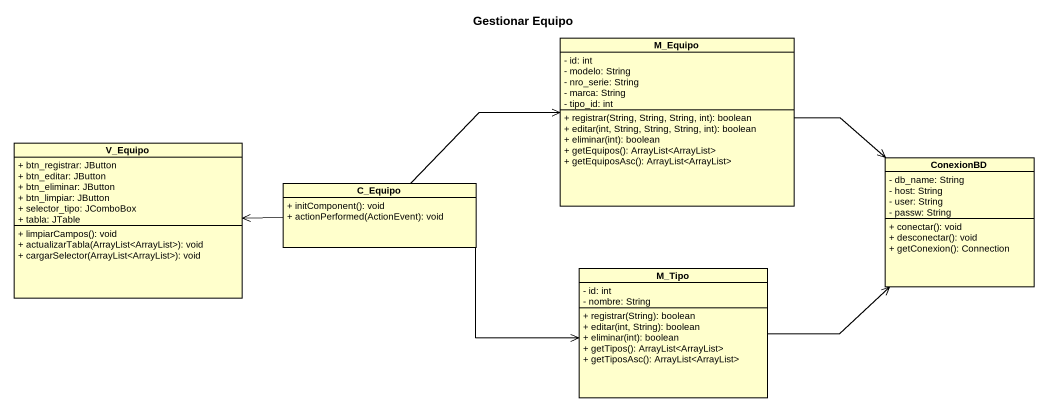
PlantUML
@startuml
title Gestionar Equipo
hide circle
hide empty members
skinparam classAttributeIconSize 0
class M_Equipo {
  - id: int
  - modelo: String
  - nro_serie: String
  - marca: String
  - tipo_id: int
  + registrar(String, String, String, int): boolean
  + editar(int, String, String, String, int): boolean
  + eliminar(int): boolean
  + getEquipos(): ArrayList<ArrayList>
  + getEquiposAsc(): ArrayList<ArrayList>
}
class V_Equipo {
  + btn_registrar: JButton
  + btn_editar: JButton
  + btn_eliminar: JButton
  + btn_limpiar: JButton
  + selector_tipo: JComboBox
  + tabla: JTable
  + limpiarCampos(): void
  + actualizarTabla(ArrayList<ArrayList>): void
  + cargarSelector(ArrayList<ArrayList>): void
}
class ConexionBD {
  - db_name: String
  - host: String
  - user: String
  - passw: String
  + conectar(): void
  + desconectar(): void
  + getConexion(): Connection
}
class C_Equipo {
  + initComponent(): void
  + actionPerformed(ActionEvent): void
}
class M_Tipo {
  - id: int
  - nombre: String
  + registrar(String): boolean
  + editar(int, String): boolean
  + eliminar(int): boolean
  + getTipos(): ArrayList<ArrayList>
  + getTiposAsc(): ArrayList<ArrayList>
}
M_Equipo -right-> ConexionBD
C_Equipo -right-> M_Equipo
C_Equipo -left-> V_Equipo
C_Equipo -right-> M_Tipo
M_Tipo -right-> ConexionBD
@enduml
